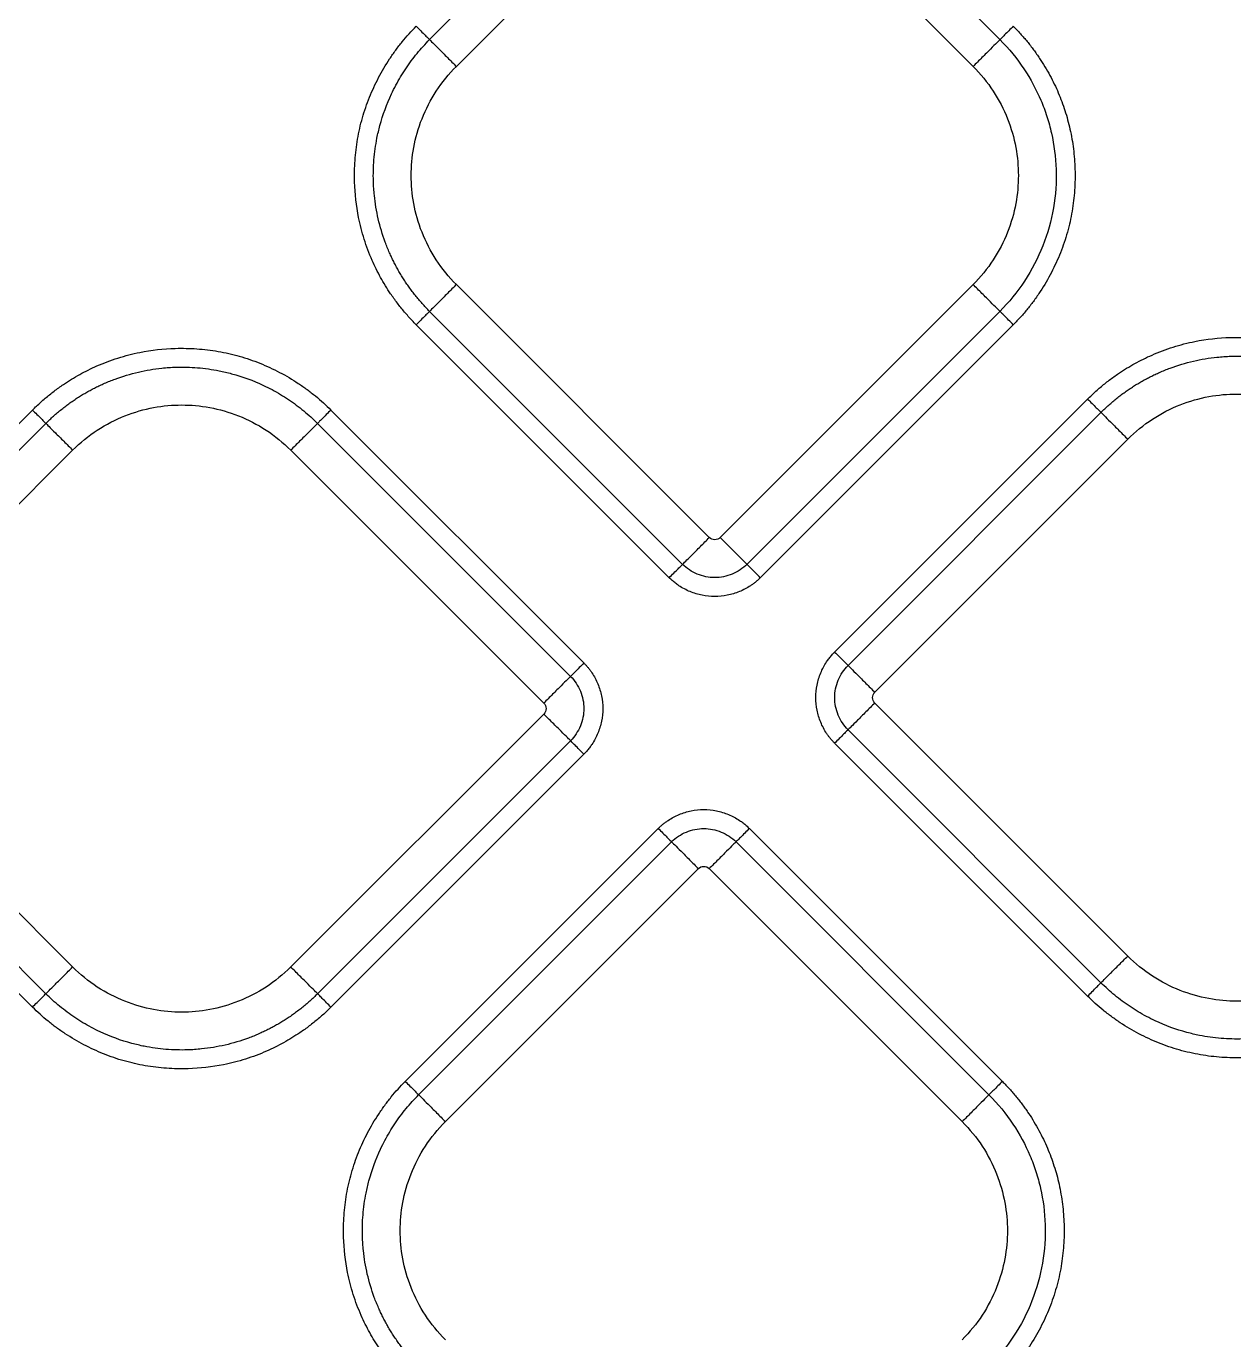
# Model space of a CAD drawing. Extents: x 0 to 84, y -21 to 126.
# Drawn here: x 39.184 to 42.328, y 39.023 to 42.443 of the extents above; entities that cross this region are included whole.
import ezdxf

# ---------------------------------------------------------------- set-up
doc = ezdxf.new("R2010")
doc.units = 0
doc.header["$MEASUREMENT"] = 0
doc.layers.add('1', color=4, linetype='Continuous')

# ---------------------------------------------------------------- blocks, each defined once
blk = doc.blocks.new('PRODIGY')
at = {"layer": '1', "color": 3, "linetype": 'Continuous', "lineweight": 25}
for p, q in [((40.2337, 42.4084), (40.8924, 43.0671)), ((41.0601, 43.0671), (41.7187, 42.4084)), ((40.3034, 42.3387), (40.9621, 42.9974)), ((40.9904, 42.9974), (41.649, 42.3387)), ((40.9621, 41.112), (40.3034, 41.7707)), ((41.649, 41.7707), (40.9904, 41.112)), ((40.8924, 41.0423), (40.2337, 41.701)), ((41.7187, 41.701), (41.0601, 41.0423)), ((40.8575, 41.0075), (40.1989, 41.6662)), ((41.7536, 41.6662), (41.0949, 41.0075)), ((41.2884, 40.814), (41.9471, 41.4727)), ((38.5411, 40.7855), (39.1997, 41.4441)), ((39.9768, 41.4441), (40.6355, 40.7855)), ((41.3233, 40.7791), (41.9819, 41.4378)), ((38.5759, 40.7506), (39.2346, 41.4093)), ((39.942, 41.4093), (40.6007, 40.7506)), ((41.393, 40.7094), (42.0516, 41.3681)), ((38.6456, 40.6809), (39.3043, 41.3396)), ((39.8723, 41.3396), (40.531, 40.6809)), ((42.0516, 40.0225), (41.393, 40.6812)), ((39.3043, 39.994), (38.6456, 40.6526)), ((40.531, 40.6526), (39.8723, 39.994)), ((41.9819, 39.9528), (41.3233, 40.6114)), ((39.2346, 39.9243), (38.5759, 40.5829)), ((40.6007, 40.5829), (39.942, 39.9243)), ((41.9471, 39.9179), (41.2884, 40.5766)), ((39.1997, 39.8894), (38.5411, 40.5481)), ((40.6355, 40.5481), (39.9768, 39.8894)), ((40.1703, 39.6959), (40.829, 40.3546)), ((41.0664, 40.3546), (41.7251, 39.6959)), ((40.2052, 39.6611), (40.8639, 40.3197)), ((41.0316, 40.3197), (41.6902, 39.6611)), ((40.2749, 39.5914), (40.9336, 40.25)), ((40.9618, 40.25), (41.6205, 39.5914))]:
    blk.add_line(p, q, dxfattribs=at)
for points, knots in [([(40.1989, 41.6662), (40.1954, 41.6697), (40.1884, 41.6768), (40.1782, 41.6878), (40.1684, 41.6991), (40.1589, 41.7106), (40.1497, 41.7224), (40.1408, 41.7345), (40.1256, 41.7563), (40.1056, 41.7889), (40.0822, 41.8362), (40.0625, 41.8885), (40.045, 41.9565), (40.0373, 42.0257), (40.0386, 42.0941), (40.0453, 42.1499), (40.0578, 42.205), (40.0763, 42.2586), (40.1001, 42.31), (40.124, 42.3504), (40.1453, 42.3811), (40.1622, 42.4029), (40.1799, 42.4237), (40.1925, 42.4368), (40.1989, 42.4433)], [0, 0, 0, 0, 0.017341, 0.034665, 0.051985, 0.069313, 0.086663, 0.104047, 0.121478, 0.179141, 0.236743, 0.304922, 0.372836, 0.480686, 0.54577, 0.610337, 0.67596, 0.741895, 0.807114, 0.872629, 0.904913, 0.936849, 0.968517, 1, 1, 1, 1]), ([(40.1989, 42.4433), (40.2028, 42.4393), (40.2069, 42.4352), (40.2149, 42.4272), (40.2187, 42.4234), (40.2252, 42.4169), (40.2279, 42.4142), (40.2319, 42.4103), (40.2331, 42.409), (40.2337, 42.4084)], [0, 0, 0, 0, 0.25, 0.25, 0.5, 0.5, 0.75, 0.75, 1, 1, 1, 1]), ([(41.7536, 42.4433), (41.7499, 42.4396), (41.7459, 42.4356), (41.7382, 42.4279), (41.7344, 42.4241), (41.7277, 42.4174), (41.7249, 42.4146), (41.7207, 42.4104), (41.7194, 42.4091), (41.7187, 42.4084)], [0, 0, 0, 0, 0.25, 0.25, 0.5, 0.5, 0.75, 0.75, 1, 1, 1, 1]), ([(41.7536, 42.4433), (41.7567, 42.4401), (41.7631, 42.4336), (41.7722, 42.4237), (41.7812, 42.4136), (41.7899, 42.4033), (41.7983, 42.3928), (41.8065, 42.382), (41.8144, 42.371), (41.8244, 42.3564), (41.8361, 42.3379), (41.853, 42.3083), (41.8714, 42.2705), (41.8888, 42.2237), (41.9021, 42.1748), (41.9109, 42.1239), (41.915, 42.0706), (41.914, 42.0165), (41.9075, 41.9615), (41.8953, 41.9068), (41.8771, 41.8533), (41.8535, 41.8016), (41.8295, 41.7607), (41.8081, 41.7296), (41.7909, 41.7073), (41.7729, 41.6861), (41.76, 41.6728), (41.7536, 41.6662)], [0, 0, 0, 0, 0.015653, 0.03129, 0.046922, 0.062557, 0.078206, 0.093877, 0.10958, 0.125325, 0.155378, 0.185662, 0.243925, 0.301095, 0.359088, 0.419952, 0.480645, 0.544392, 0.607866, 0.673169, 0.738587, 0.80425, 0.870202, 0.903106, 0.935649, 0.967918, 1, 1, 1, 1]), ([(40.2337, 41.701), (40.2304, 41.7043), (40.2239, 41.7109), (40.2146, 41.7212), (40.2055, 41.7315), (40.1969, 41.7421), (40.1885, 41.7528), (40.1806, 41.7636), (40.173, 41.7745), (40.1657, 41.7855), (40.1588, 41.7966), (40.1523, 41.8078), (40.1461, 41.819), (40.1403, 41.8304), (40.1347, 41.8419), (40.1271, 41.8586), (40.1138, 41.8914), (40.0989, 41.9411), (40.09, 41.9945), (40.0866, 42.046), (40.0878, 42.0961), (40.0946, 42.1446), (40.1082, 42.2025), (40.1251, 42.2487), (40.1457, 42.2899), (40.1581, 42.3118), (40.1715, 42.3329), (40.1858, 42.3532), (40.2009, 42.3726), (40.2168, 42.391), (40.2281, 42.4026), (40.2337, 42.4084)], [0, 0, 0, 0, 0.017777, 0.035429, 0.05295, 0.070334, 0.087578, 0.104677, 0.121626, 0.138421, 0.155059, 0.171536, 0.18785, 0.204007, 0.220236, 0.23663, 0.2744, 0.355233, 0.434067, 0.480754, 0.552371, 0.624938, 0.667358, 0.779414, 0.811539, 0.843523, 0.875325, 0.90691, 0.938239, 0.96928, 1, 1, 1, 1]), ([(40.2337, 42.4084), (40.235, 42.4071), (40.2377, 42.4044), (40.2461, 42.396), (40.2517, 42.3904), (40.265, 42.3771), (40.2726, 42.3695), (40.2881, 42.354), (40.296, 42.3461), (40.3034, 42.3387)], [0, 0, 0, 0, 0.25, 0.25, 0.5, 0.5, 0.75, 0.75, 1, 1, 1, 1]), ([(41.7187, 42.4084), (41.7174, 42.4071), (41.7147, 42.4044), (41.7064, 42.396), (41.7007, 42.3904), (41.6874, 42.3771), (41.6798, 42.3695), (41.6643, 42.354), (41.6564, 42.3461), (41.649, 42.3387)], [0, 0, 0, 0, 0.25, 0.25, 0.5, 0.5, 0.75, 0.75, 1, 1, 1, 1]), ([(41.7187, 42.4084), (41.7424, 42.3847), (41.7633, 42.3591), (41.7988, 42.3058), (41.8136, 42.2781), (41.8313, 42.2366), (41.8364, 42.2228), (41.8456, 42.1944), (41.8496, 42.1797), (41.8598, 42.1345), (41.864, 42.1027), (41.866, 42.0374), (41.8638, 42.0039), (41.8524, 41.937), (41.8431, 41.9037), (41.8179, 41.8395), (41.8019, 41.8086), (41.7641, 41.7512), (41.7424, 41.7247), (41.7187, 41.701)], [0, 0, 0, 0, 0.125, 0.125, 0.25, 0.25, 0.3125, 0.3125, 0.375, 0.375, 0.5, 0.5, 0.625, 0.625, 0.75, 0.75, 0.875, 0.875, 1, 1, 1, 1]), ([(40.3034, 41.7707), (40.2838, 41.7903), (40.2663, 41.812), (40.2362, 41.8579), (40.2238, 41.8822), (40.2042, 41.9316), (40.1971, 41.9568), (40.1879, 42.0065), (40.1858, 42.031), (40.1858, 42.0784), (40.1879, 42.1029), (40.1971, 42.1527), (40.2042, 42.1778), (40.2238, 42.2273), (40.2362, 42.2515), (40.2663, 42.2974), (40.2838, 42.3191), (40.3034, 42.3387)], [0, 0, 0, 0, 0.125, 0.125, 0.25, 0.25, 0.375, 0.375, 0.5, 0.5, 0.625, 0.625, 0.75, 0.75, 0.875, 0.875, 1, 1, 1, 1]), ([(41.649, 42.3387), (41.6686, 42.3191), (41.6862, 42.2974), (41.7162, 42.2515), (41.7287, 42.2273), (41.7482, 42.1778), (41.7554, 42.1527), (41.7646, 42.1029), (41.7667, 42.0784), (41.7667, 42.031), (41.7646, 42.0065), (41.7554, 41.9568), (41.7482, 41.9316), (41.7287, 41.8822), (41.7162, 41.8579), (41.6862, 41.812), (41.6686, 41.7903), (41.649, 41.7707)], [0, 0, 0, 0, 0.125, 0.125, 0.25, 0.25, 0.375, 0.375, 0.5, 0.5, 0.625, 0.625, 0.75, 0.75, 0.875, 0.875, 1, 1, 1, 1]), ([(40.3034, 41.7707), (40.296, 41.7633), (40.2881, 41.7555), (40.2726, 41.7399), (40.265, 41.7323), (40.2517, 41.719), (40.2461, 41.7134), (40.2377, 41.705), (40.235, 41.7023), (40.2337, 41.701)], [0, 0, 0, 0, 0.25, 0.25, 0.5, 0.5, 0.75, 0.75, 1, 1, 1, 1]), ([(41.7187, 41.701), (41.7174, 41.7023), (41.7147, 41.705), (41.7064, 41.7134), (41.7007, 41.719), (41.6874, 41.7323), (41.6798, 41.7399), (41.6643, 41.7555), (41.6564, 41.7633), (41.649, 41.7707)], [0, 0, 0, 0, 0.25, 0.25, 0.5, 0.5, 0.75, 0.75, 1, 1, 1, 1]), ([(40.2337, 41.701), (40.2331, 41.7004), (40.2319, 41.6992), (40.2279, 41.6952), (40.2252, 41.6925), (40.2187, 41.686), (40.2149, 41.6822), (40.2069, 41.6742), (40.2028, 41.6701), (40.1989, 41.6662)], [0, 0, 0, 0, 0.25, 0.25, 0.5, 0.5, 0.75, 0.75, 1, 1, 1, 1]), ([(41.7536, 41.6662), (41.7497, 41.6701), (41.7455, 41.6742), (41.7375, 41.6822), (41.7337, 41.686), (41.7272, 41.6925), (41.7245, 41.6952), (41.7206, 41.6992), (41.7193, 41.7004), (41.7187, 41.701)], [0, 0, 0, 0, 0.25, 0.25, 0.5, 0.5, 0.75, 0.75, 1, 1, 1, 1]), ([(41.9471, 41.4727), (41.9506, 41.4762), (41.9577, 41.4831), (41.9688, 41.4933), (41.98, 41.5031), (41.9915, 41.5126), (42.0033, 41.5218), (42.0154, 41.5307), (42.0372, 41.5459), (42.0698, 41.5659), (42.1172, 41.5893), (42.1694, 41.609), (42.2374, 41.6265), (42.3066, 41.6342), (42.375, 41.6329), (42.4308, 41.6262), (42.4859, 41.6137), (42.5395, 41.5952), (42.5909, 41.5714), (42.6314, 41.5475), (42.662, 41.5262), (42.6838, 41.5093), (42.7047, 41.4916), (42.7177, 41.479), (42.7242, 41.4727)], [0, 0, 0, 0, 0.0173412, 0.0346651, 0.0519847, 0.069313, 0.0866627, 0.1040468, 0.121478, 0.1791406, 0.2367426, 0.3049223, 0.3728359, 0.4806859, 0.5457701, 0.6103365, 0.6759598, 0.7418949, 0.807114, 0.8726293, 0.9049132, 0.9368491, 0.9685172, 1, 1, 1, 1]), ([(39.1997, 41.4441), (39.2033, 41.4476), (39.2104, 41.4546), (39.2214, 41.4648), (39.2327, 41.4746), (39.2442, 41.4841), (39.256, 41.4933), (39.2681, 41.5022), (39.2899, 41.5174), (39.3225, 41.5374), (39.3698, 41.5608), (39.422, 41.5805), (39.4901, 41.598), (39.5593, 41.6057), (39.6277, 41.6044), (39.6835, 41.5977), (39.7386, 41.5852), (39.7922, 41.5667), (39.8436, 41.5429), (39.884, 41.519), (39.9147, 41.4977), (39.9365, 41.4808), (39.9573, 41.4631), (39.9703, 41.4505), (39.9768, 41.4441)], [0, 0, 0, 0, 0.017341, 0.034665, 0.051985, 0.069313, 0.086663, 0.104047, 0.121478, 0.179141, 0.236743, 0.304922, 0.372836, 0.480686, 0.54577, 0.610337, 0.67596, 0.741895, 0.807114, 0.872629, 0.904913, 0.936849, 0.968517, 1, 1, 1, 1]), ([(39.2346, 41.4093), (39.2379, 41.4126), (39.2445, 41.4191), (39.2547, 41.4284), (39.2651, 41.4375), (39.2757, 41.4462), (39.2864, 41.4545), (39.2972, 41.4624), (39.3081, 41.47), (39.3191, 41.4773), (39.3302, 41.4842), (39.3414, 41.4907), (39.3526, 41.4969), (39.364, 41.5027), (39.3754, 41.5083), (39.3922, 41.516), (39.425, 41.5292), (39.4747, 41.5441), (39.5281, 41.553), (39.5796, 41.5565), (39.6297, 41.5552), (39.6782, 41.5484), (39.7361, 41.5348), (39.7823, 41.5179), (39.8235, 41.4973), (39.8454, 41.4849), (39.8665, 41.4715), (39.8868, 41.4572), (39.9061, 41.4421), (39.9246, 41.4262), (39.9362, 41.4149), (39.942, 41.4093)], [0, 0, 0, 0, 0.017777, 0.035429, 0.05295, 0.070334, 0.087578, 0.104677, 0.121626, 0.138421, 0.155059, 0.171536, 0.18785, 0.204007, 0.220236, 0.23663, 0.2744, 0.355233, 0.434068, 0.480754, 0.552371, 0.624938, 0.667358, 0.779414, 0.811539, 0.843523, 0.875326, 0.90691, 0.93824, 0.96928, 1, 1, 1, 1]), ([(41.9819, 41.4378), (41.9853, 41.4411), (41.9919, 41.4476), (42.0021, 41.4569), (42.0125, 41.466), (42.023, 41.4747), (42.0337, 41.483), (42.0445, 41.4909), (42.0554, 41.4985), (42.0665, 41.5058), (42.0776, 41.5127), (42.0887, 41.5192), (42.1, 41.5254), (42.1113, 41.5312), (42.1228, 41.5368), (42.1396, 41.5445), (42.1723, 41.5577), (42.222, 41.5726), (42.2754, 41.5815), (42.327, 41.585), (42.377, 41.5837), (42.4255, 41.5769), (42.4834, 41.5633), (42.5296, 41.5464), (42.5709, 41.5258), (42.5927, 41.5134), (42.6138, 41.5), (42.6341, 41.4857), (42.6535, 41.4706), (42.672, 41.4547), (42.6836, 41.4434), (42.6893, 41.4378)], [0, 0, 0, 0, 0.017777, 0.035429, 0.05295, 0.070335, 0.087579, 0.104678, 0.121626, 0.138422, 0.15506, 0.171537, 0.18785, 0.204007, 0.220236, 0.23663, 0.2744, 0.355233, 0.434067, 0.480754, 0.552371, 0.624938, 0.667358, 0.779414, 0.811539, 0.843523, 0.875326, 0.90691, 0.93824, 0.96928, 1, 1, 1, 1]), ([(42.0516, 41.3681), (42.0712, 41.3877), (42.0929, 41.4053), (42.1388, 41.4353), (42.1631, 41.4477), (42.2125, 41.4673), (42.2377, 41.4744), (42.2874, 41.4836), (42.312, 41.4857), (42.3593, 41.4857), (42.3839, 41.4836), (42.4336, 41.4744), (42.4588, 41.4673), (42.5082, 41.4477), (42.5325, 41.4353), (42.5784, 41.4053), (42.6, 41.3877), (42.6196, 41.3681)], [0, 0, 0, 0, 0.125, 0.125, 0.25, 0.25, 0.375, 0.375, 0.5, 0.5, 0.625, 0.625, 0.75, 0.75, 0.875, 0.875, 1, 1, 1, 1]), ([(39.3043, 41.3396), (39.3239, 41.3592), (39.3456, 41.3767), (39.3915, 41.4068), (39.4157, 41.4192), (39.4652, 41.4388), (39.4903, 41.4459), (39.5401, 41.4551), (39.5646, 41.4572), (39.612, 41.4572), (39.6365, 41.4551), (39.6862, 41.4459), (39.7114, 41.4388), (39.7608, 41.4192), (39.7851, 41.4068), (39.831, 41.3767), (39.8527, 41.3592), (39.8723, 41.3396)], [0, 0, 0, 0, 0.125, 0.125, 0.25, 0.25, 0.375, 0.375, 0.5, 0.5, 0.625, 0.625, 0.75, 0.75, 0.875, 0.875, 1, 1, 1, 1]), ([(41.9471, 41.4727), (41.9508, 41.469), (41.9547, 41.465), (41.9625, 41.4573), (41.9663, 41.4535), (41.9729, 41.4468), (41.9757, 41.444), (41.9799, 41.4398), (41.9813, 41.4385), (41.9819, 41.4378)], [0, 0, 0, 0, 0.25, 0.25, 0.5, 0.5, 0.75, 0.75, 1, 1, 1, 1]), ([(39.1997, 41.4441), (39.2034, 41.4405), (39.2074, 41.4365), (39.2151, 41.4288), (39.2189, 41.425), (39.2256, 41.4183), (39.2284, 41.4155), (39.2326, 41.4113), (39.2339, 41.41), (39.2346, 41.4093)], [0, 0, 0, 0, 0.25, 0.25, 0.5, 0.5, 0.75, 0.75, 1, 1, 1, 1]), ([(39.9768, 41.4441), (39.9729, 41.4402), (39.9688, 41.4361), (39.9608, 41.4281), (39.957, 41.4243), (39.9505, 41.4178), (39.9478, 41.4151), (39.9438, 41.4112), (39.9426, 41.4099), (39.942, 41.4093)], [0, 0, 0, 0, 0.25, 0.25, 0.5, 0.5, 0.75, 0.75, 1, 1, 1, 1]), ([(41.9819, 41.4378), (41.9832, 41.4365), (41.9859, 41.4338), (41.9943, 41.4254), (42, 41.4198), (42.0133, 41.4065), (42.0209, 41.3989), (42.0364, 41.3834), (42.0443, 41.3755), (42.0516, 41.3681)], [0, 0, 0, 0, 0.25, 0.25, 0.5, 0.5, 0.75, 0.75, 1, 1, 1, 1]), ([(39.2346, 41.4093), (39.2359, 41.408), (39.2386, 41.4053), (39.247, 41.3969), (39.2526, 41.3913), (39.2659, 41.378), (39.2735, 41.3704), (39.289, 41.3549), (39.2969, 41.347), (39.3043, 41.3396)], [0, 0, 0, 0, 0.25, 0.25, 0.5, 0.5, 0.75, 0.75, 1, 1, 1, 1]), ([(39.942, 41.4093), (39.9407, 41.408), (39.938, 41.4053), (39.9296, 41.3969), (39.924, 41.3913), (39.9107, 41.378), (39.9031, 41.3704), (39.8875, 41.3549), (39.8797, 41.347), (39.8723, 41.3396)], [0, 0, 0, 0, 0.25, 0.25, 0.5, 0.5, 0.75, 0.75, 1, 1, 1, 1]), ([(40.8924, 41.0423), (40.8937, 41.0436), (40.8964, 41.0464), (40.9047, 41.0547), (40.9104, 41.0604), (40.9237, 41.0737), (40.9313, 41.0813), (40.9468, 41.0968), (40.9547, 41.1047), (40.9621, 41.112)], [0, 0, 0, 0, 0.25, 0.25, 0.5, 0.5, 0.75, 0.75, 1, 1, 1, 1]), ([(41.0601, 41.0423), (41.0588, 41.0436), (41.0561, 41.0463), (41.0477, 41.0547), (41.0421, 41.0603), (41.0288, 41.0736), (41.0212, 41.0812), (41.0057, 41.0967), (40.9978, 41.1046), (40.9904, 41.112)], [0, 0, 0, 0, 0.25, 0.25, 0.5, 0.5, 0.75, 0.75, 1, 1, 1, 1]), ([(40.8575, 41.0075), (40.8614, 41.0114), (40.8656, 41.0156), (40.8735, 41.0235), (40.8774, 41.0274), (40.8839, 41.0339), (40.8866, 41.0366), (40.8905, 41.0405), (40.8918, 41.0417), (40.8924, 41.0423)], [0, 0, 0, 0, 0.25, 0.25, 0.5, 0.5, 0.75, 0.75, 1, 1, 1, 1]), ([(41.0601, 41.0423), (41.0492, 41.0315), (41.036, 41.0227), (41.0071, 41.0108), (40.9916, 41.0076), (40.9609, 41.0076), (40.9453, 41.0108), (40.9164, 41.0227), (40.9032, 41.0315), (40.8924, 41.0423)], [0, 0, 0, 0, 0.25, 0.25, 0.5, 0.5, 0.75, 0.75, 1, 1, 1, 1]), ([(41.0949, 41.0075), (41.0867, 41.0158), (41.0784, 41.024), (41.0658, 41.0366), (41.0614, 41.041), (41.0601, 41.0423)], [0, 0, 0, 0, 0.5, 0.5, 1, 1, 1, 1]), ([(41.0949, 41.0075), (41.093, 41.0056), (41.089, 41.0018), (41.0828, 40.9964), (41.0763, 40.9913), (41.0672, 40.985), (41.0554, 40.978), (41.0405, 40.971), (41.025, 40.9654), (41.0037, 40.96), (40.9762, 40.9572), (40.9487, 40.96), (40.9274, 40.9654), (40.9119, 40.971), (40.897, 40.978), (40.8844, 40.9855), (40.874, 40.993), (40.8654, 40.9999), (40.8601, 41.005), (40.8575, 41.0075)], [0, 0, 0, 0, 0.031198, 0.062422, 0.093752, 0.125266, 0.187622, 0.250173, 0.31267, 0.375042, 0.499989, 0.624937, 0.687308, 0.749825, 0.812368, 0.874743, 0.916727, 0.958417, 1, 1, 1, 1]), ([(41.2884, 40.5766), (41.2865, 40.5785), (41.2827, 40.5825), (41.2773, 40.5887), (41.2723, 40.5952), (41.266, 40.6043), (41.2589, 40.6161), (41.2519, 40.631), (41.2463, 40.6465), (41.2409, 40.6678), (41.2381, 40.6953), (41.2409, 40.7228), (41.2463, 40.7441), (41.2519, 40.7596), (41.2589, 40.7745), (41.2664, 40.7871), (41.2739, 40.7976), (41.2808, 40.8061), (41.2859, 40.8114), (41.2884, 40.814)], [0, 0, 0, 0, 0.031198, 0.062422, 0.093752, 0.125266, 0.187622, 0.250173, 0.31267, 0.375042, 0.499989, 0.624937, 0.687308, 0.749825, 0.812368, 0.874743, 0.916727, 0.958417, 1, 1, 1, 1]), ([(41.2884, 40.814), (41.2924, 40.8101), (41.2965, 40.8059), (41.3045, 40.798), (41.3083, 40.7941), (41.3148, 40.7876), (41.3175, 40.7849), (41.3214, 40.781), (41.3227, 40.7797), (41.3233, 40.7791)], [0, 0, 0, 0, 0.25, 0.25, 0.5, 0.5, 0.75, 0.75, 1, 1, 1, 1]), ([(40.6355, 40.7855), (40.6272, 40.7772), (40.619, 40.769), (40.6064, 40.7564), (40.602, 40.752), (40.6007, 40.7506)], [0, 0, 0, 0, 0.5, 0.5, 1, 1, 1, 1]), ([(40.6355, 40.7855), (40.6374, 40.7835), (40.6412, 40.7796), (40.6466, 40.7733), (40.6517, 40.7668), (40.658, 40.7578), (40.665, 40.746), (40.672, 40.7311), (40.6776, 40.7156), (40.683, 40.6943), (40.6858, 40.6668), (40.683, 40.6393), (40.6776, 40.618), (40.672, 40.6025), (40.665, 40.5876), (40.6575, 40.575), (40.65, 40.5645), (40.6431, 40.556), (40.638, 40.5507), (40.6355, 40.5481)], [0, 0, 0, 0, 0.031198, 0.062422, 0.093752, 0.125266, 0.187622, 0.250173, 0.31267, 0.375042, 0.499989, 0.624937, 0.687308, 0.749825, 0.812368, 0.874743, 0.916727, 0.958417, 1, 1, 1, 1]), ([(41.3233, 40.6114), (41.3124, 40.6223), (41.3036, 40.6355), (41.2917, 40.6644), (41.2885, 40.6799), (41.2885, 40.7106), (41.2917, 40.7262), (41.3036, 40.7551), (41.3124, 40.7683), (41.3233, 40.7791)], [0, 0, 0, 0, 0.25, 0.25, 0.5, 0.5, 0.75, 0.75, 1, 1, 1, 1]), ([(41.3233, 40.7791), (41.3246, 40.7778), (41.3273, 40.7751), (41.3356, 40.7668), (41.3413, 40.7611), (41.3546, 40.7478), (41.3622, 40.7402), (41.3777, 40.7247), (41.3856, 40.7168), (41.393, 40.7094)], [0, 0, 0, 0, 0.25, 0.25, 0.5, 0.5, 0.75, 0.75, 1, 1, 1, 1]), ([(40.6007, 40.7506), (40.5994, 40.7493), (40.5967, 40.7466), (40.5883, 40.7383), (40.5827, 40.7327), (40.5694, 40.7194), (40.5618, 40.7118), (40.5463, 40.6962), (40.5384, 40.6883), (40.531, 40.6809)], [0, 0, 0, 0, 0.25, 0.25, 0.5, 0.5, 0.75, 0.75, 1, 1, 1, 1]), ([(40.6007, 40.7506), (40.6115, 40.7398), (40.6203, 40.7266), (40.6322, 40.6977), (40.6354, 40.6821), (40.6354, 40.6514), (40.6322, 40.6359), (40.6203, 40.607), (40.6115, 40.5938), (40.6007, 40.5829)], [0, 0, 0, 0, 0.25, 0.25, 0.5, 0.5, 0.75, 0.75, 1, 1, 1, 1]), ([(41.393, 40.6812), (41.3856, 40.6738), (41.3777, 40.6659), (41.3622, 40.6504), (41.3546, 40.6428), (41.3413, 40.6295), (41.3356, 40.6238), (41.3273, 40.6155), (41.3246, 40.6128), (41.3233, 40.6114)], [0, 0, 0, 0, 0.25, 0.25, 0.5, 0.5, 0.75, 0.75, 1, 1, 1, 1]), ([(40.6007, 40.5829), (40.5994, 40.5843), (40.5966, 40.587), (40.5883, 40.5953), (40.5826, 40.601), (40.5693, 40.6143), (40.5617, 40.6219), (40.5462, 40.6374), (40.5383, 40.6453), (40.531, 40.6526)], [0, 0, 0, 0, 0.25, 0.25, 0.5, 0.5, 0.75, 0.75, 1, 1, 1, 1]), ([(41.3233, 40.6114), (41.3227, 40.6108), (41.3214, 40.6096), (41.3175, 40.6057), (41.3148, 40.603), (41.3083, 40.5964), (41.3045, 40.5926), (41.2965, 40.5846), (41.2924, 40.5805), (41.2884, 40.5766)], [0, 0, 0, 0, 0.25, 0.25, 0.5, 0.5, 0.75, 0.75, 1, 1, 1, 1]), ([(40.6355, 40.5481), (40.6316, 40.552), (40.6274, 40.5561), (40.6195, 40.5641), (40.6156, 40.5679), (40.6091, 40.5745), (40.6064, 40.5772), (40.6025, 40.5811), (40.6013, 40.5823), (40.6007, 40.5829)], [0, 0, 0, 0, 0.25, 0.25, 0.5, 0.5, 0.75, 0.75, 1, 1, 1, 1]), ([(40.829, 40.3546), (40.831, 40.3565), (40.8349, 40.3603), (40.8412, 40.3657), (40.8477, 40.3707), (40.8567, 40.377), (40.8685, 40.3841), (40.8834, 40.3911), (40.8989, 40.3967), (40.9202, 40.4021), (40.9477, 40.4049), (40.9752, 40.4021), (40.9965, 40.3967), (41.012, 40.3911), (41.0269, 40.3841), (41.0395, 40.3766), (41.05, 40.3691), (41.0585, 40.3622), (41.0638, 40.3571), (41.0664, 40.3546)], [0, 0, 0, 0, 0.0311978, 0.062422, 0.0937518, 0.1252655, 0.1876219, 0.2501726, 0.3126696, 0.3750423, 0.4999886, 0.6249367, 0.6873081, 0.7498252, 0.8123684, 0.8747429, 0.9167266, 0.9584166, 1, 1, 1, 1]), ([(40.829, 40.3546), (40.8373, 40.3463), (40.8455, 40.3381), (40.8581, 40.3255), (40.8625, 40.3211), (40.8639, 40.3197)], [0, 0, 0, 0, 0.5, 0.5, 1, 1, 1, 1]), ([(40.8639, 40.3197), (40.8747, 40.3306), (40.8879, 40.3394), (40.9168, 40.3513), (40.9324, 40.3545), (40.9631, 40.3545), (40.9786, 40.3513), (41.0075, 40.3394), (41.0207, 40.3306), (41.0316, 40.3197)], [0, 0, 0, 0, 0.25, 0.25, 0.5, 0.5, 0.75, 0.75, 1, 1, 1, 1]), ([(41.0664, 40.3546), (41.0625, 40.3506), (41.0584, 40.3465), (41.0504, 40.3385), (41.0466, 40.3347), (41.04, 40.3282), (41.0373, 40.3255), (41.0334, 40.3216), (41.0322, 40.3203), (41.0316, 40.3197)], [0, 0, 0, 0, 0.25, 0.25, 0.5, 0.5, 0.75, 0.75, 1, 1, 1, 1]), ([(40.8639, 40.3197), (40.8652, 40.3184), (40.8679, 40.3157), (40.8762, 40.3074), (40.8818, 40.3018), (40.8951, 40.2885), (40.9027, 40.2809), (40.9183, 40.2653), (40.9262, 40.2574), (40.9336, 40.25)], [0, 0, 0, 0, 0.25, 0.25, 0.5, 0.5, 0.75, 0.75, 1, 1, 1, 1]), ([(41.0316, 40.3197), (41.0302, 40.3184), (41.0275, 40.3157), (41.0192, 40.3074), (41.0135, 40.3017), (41.0002, 40.2884), (40.9926, 40.2808), (40.9771, 40.2653), (40.9692, 40.2574), (40.9618, 40.25)], [0, 0, 0, 0, 0.25, 0.25, 0.5, 0.5, 0.75, 0.75, 1, 1, 1, 1]), ([(41.9819, 39.9528), (41.9832, 39.9541), (41.9859, 39.9568), (41.9943, 39.9652), (42, 39.9708), (42.0133, 39.9841), (42.0209, 39.9917), (42.0364, 40.0072), (42.0443, 40.0151), (42.0516, 40.0225)], [0, 0, 0, 0, 0.25, 0.25, 0.5, 0.5, 0.75, 0.75, 1, 1, 1, 1]), ([(42.6196, 40.0225), (42.6, 40.0029), (42.5784, 39.9853), (42.5325, 39.9553), (42.5082, 39.9428), (42.4588, 39.9233), (42.4336, 39.9162), (42.3839, 39.907), (42.3593, 39.9048), (42.312, 39.9048), (42.2874, 39.907), (42.2377, 39.9162), (42.2125, 39.9233), (42.1631, 39.9428), (42.1388, 39.9553), (42.0929, 39.9853), (42.0712, 40.0029), (42.0516, 40.0225)], [0, 0, 0, 0, 0.125, 0.125, 0.25, 0.25, 0.375, 0.375, 0.5, 0.5, 0.625, 0.625, 0.75, 0.75, 0.875, 0.875, 1, 1, 1, 1]), ([(39.2346, 39.9243), (39.2359, 39.9256), (39.2386, 39.9283), (39.247, 39.9366), (39.2526, 39.9423), (39.2659, 39.9556), (39.2735, 39.9632), (39.289, 39.9787), (39.2969, 39.9866), (39.3043, 39.994)], [0, 0, 0, 0, 0.25, 0.25, 0.5, 0.5, 0.75, 0.75, 1, 1, 1, 1]), ([(39.8723, 39.994), (39.8527, 39.9744), (39.831, 39.9568), (39.7851, 39.9268), (39.7608, 39.9143), (39.7114, 39.8948), (39.6862, 39.8877), (39.6365, 39.8784), (39.612, 39.8763), (39.5646, 39.8763), (39.5401, 39.8784), (39.4903, 39.8877), (39.4652, 39.8948), (39.4157, 39.9143), (39.3915, 39.9268), (39.3456, 39.9568), (39.3239, 39.9744), (39.3043, 39.994)], [0, 0, 0, 0, 0.125, 0.125, 0.25, 0.25, 0.375, 0.375, 0.5, 0.5, 0.625, 0.625, 0.75, 0.75, 0.875, 0.875, 1, 1, 1, 1]), ([(39.942, 39.9243), (39.9407, 39.9256), (39.938, 39.9283), (39.9296, 39.9366), (39.924, 39.9423), (39.9107, 39.9556), (39.9031, 39.9632), (39.8875, 39.9787), (39.8797, 39.9866), (39.8723, 39.994)], [0, 0, 0, 0, 0.25, 0.25, 0.5, 0.5, 0.75, 0.75, 1, 1, 1, 1]), ([(41.9471, 39.9179), (41.951, 39.9218), (41.9551, 39.926), (41.9631, 39.934), (41.9669, 39.9378), (41.9735, 39.9443), (41.9762, 39.947), (41.9801, 39.9509), (41.9813, 39.9522), (41.9819, 39.9528)], [0, 0, 0, 0, 0.25, 0.25, 0.5, 0.5, 0.75, 0.75, 1, 1, 1, 1]), ([(42.6893, 39.9528), (42.686, 39.9495), (42.6794, 39.943), (42.6692, 39.9336), (42.6588, 39.9246), (42.6483, 39.9159), (42.6376, 39.9076), (42.6268, 39.8996), (42.6158, 39.892), (42.6048, 39.8848), (42.5937, 39.8779), (42.5825, 39.8714), (42.5713, 39.8652), (42.56, 39.8593), (42.5485, 39.8538), (42.5317, 39.8461), (42.4989, 39.8329), (42.4493, 39.818), (42.3958, 39.8091), (42.3443, 39.8056), (42.2942, 39.8069), (42.2457, 39.8137), (42.1878, 39.8272), (42.1417, 39.8441), (42.1004, 39.8648), (42.0785, 39.8772), (42.0574, 39.8905), (42.0372, 39.9048), (42.0178, 39.92), (41.9993, 39.9359), (41.9877, 39.9472), (41.9819, 39.9528)], [0, 0, 0, 0, 0.017777, 0.035429, 0.05295, 0.070334, 0.087578, 0.104677, 0.121626, 0.138421, 0.155059, 0.171536, 0.18785, 0.204007, 0.220236, 0.23663, 0.2744, 0.355233, 0.434067, 0.480754, 0.552371, 0.624938, 0.667358, 0.779414, 0.811539, 0.843523, 0.875325, 0.90691, 0.93824, 0.96928, 1, 1, 1, 1]), ([(39.1997, 39.8894), (39.2037, 39.8933), (39.2078, 39.8975), (39.2158, 39.9055), (39.2196, 39.9093), (39.2261, 39.9158), (39.2288, 39.9185), (39.2327, 39.9224), (39.234, 39.9237), (39.2346, 39.9243)], [0, 0, 0, 0, 0.25, 0.25, 0.5, 0.5, 0.75, 0.75, 1, 1, 1, 1]), ([(39.942, 39.9243), (39.9387, 39.921), (39.9321, 39.9145), (39.9218, 39.9051), (39.9115, 39.8961), (39.9009, 39.8874), (39.8902, 39.8791), (39.8794, 39.8711), (39.8685, 39.8635), (39.8575, 39.8563), (39.8464, 39.8494), (39.8352, 39.8429), (39.824, 39.8367), (39.8126, 39.8308), (39.8011, 39.8253), (39.7844, 39.8176), (39.7516, 39.8044), (39.7019, 39.7895), (39.6485, 39.7806), (39.597, 39.7771), (39.5469, 39.7784), (39.4984, 39.7852), (39.4405, 39.7987), (39.3943, 39.8156), (39.3531, 39.8363), (39.3312, 39.8487), (39.3101, 39.862), (39.2898, 39.8763), (39.2704, 39.8915), (39.252, 39.9074), (39.2404, 39.9187), (39.2346, 39.9243)], [0, 0, 0, 0, 0.017778, 0.03543, 0.052951, 0.070336, 0.08758, 0.104678, 0.121627, 0.138422, 0.15506, 0.171537, 0.187851, 0.204008, 0.220236, 0.23663, 0.2744, 0.355233, 0.434068, 0.480754, 0.552372, 0.624938, 0.667358, 0.779414, 0.811539, 0.843523, 0.875326, 0.90691, 0.93824, 0.96928, 1, 1, 1, 1]), ([(39.9768, 39.8894), (39.9732, 39.8931), (39.9692, 39.8971), (39.9615, 39.9048), (39.9577, 39.9086), (39.951, 39.9153), (39.9482, 39.9181), (39.944, 39.9223), (39.9426, 39.9236), (39.942, 39.9243)], [0, 0, 0, 0, 0.25, 0.25, 0.5, 0.5, 0.75, 0.75, 1, 1, 1, 1]), ([(42.7242, 39.9179), (42.7206, 39.9144), (42.7135, 39.9074), (42.7025, 39.8973), (42.6913, 39.8875), (42.6797, 39.878), (42.6679, 39.8688), (42.6558, 39.8599), (42.634, 39.8447), (42.6015, 39.8247), (42.5541, 39.8013), (42.5019, 39.7816), (42.4338, 39.7641), (42.3646, 39.7564), (42.2963, 39.7577), (42.2404, 39.7644), (42.1853, 39.7769), (42.1317, 39.7954), (42.0803, 39.8192), (42.0399, 39.8431), (42.0093, 39.8644), (41.9875, 39.8812), (41.9666, 39.899), (41.9536, 39.9116), (41.9471, 39.9179)], [0, 0, 0, 0, 0.017341, 0.034665, 0.051985, 0.069313, 0.086663, 0.104047, 0.121478, 0.179141, 0.236743, 0.304922, 0.372836, 0.480686, 0.54577, 0.610337, 0.67596, 0.741895, 0.807114, 0.872629, 0.904913, 0.936849, 0.968517, 1, 1, 1, 1]), ([(39.9768, 39.8894), (39.9733, 39.8859), (39.9662, 39.8789), (39.9552, 39.8688), (39.9439, 39.859), (39.9324, 39.8495), (39.9206, 39.8403), (39.9085, 39.8314), (39.8867, 39.8162), (39.8541, 39.7962), (39.8068, 39.7728), (39.7546, 39.7531), (39.6865, 39.7356), (39.6173, 39.7279), (39.5489, 39.7292), (39.4931, 39.7359), (39.438, 39.7484), (39.3844, 39.7669), (39.333, 39.7907), (39.2926, 39.8146), (39.2619, 39.8359), (39.2401, 39.8527), (39.2193, 39.8705), (39.2062, 39.8831), (39.1997, 39.8894)], [0, 0, 0, 0, 0.017341, 0.034665, 0.051985, 0.069313, 0.086663, 0.104047, 0.121478, 0.179141, 0.236743, 0.304922, 0.372836, 0.480686, 0.54577, 0.610337, 0.67596, 0.741895, 0.807114, 0.872629, 0.904913, 0.936849, 0.968517, 1, 1, 1, 1]), ([(40.1703, 38.9188), (40.1669, 38.9224), (40.1599, 38.9295), (40.1497, 38.9405), (40.1399, 38.9517), (40.1304, 38.9633), (40.1212, 38.9751), (40.1123, 38.9872), (40.0971, 39.009), (40.0771, 39.0415), (40.0537, 39.0889), (40.034, 39.1411), (40.0165, 39.2092), (40.0088, 39.2784), (40.0101, 39.3467), (40.0168, 39.4026), (40.0293, 39.4577), (40.0478, 39.5113), (40.0716, 39.5627), (40.0955, 39.6031), (40.1168, 39.6337), (40.1337, 39.6555), (40.1514, 39.6764), (40.164, 39.6894), (40.1703, 39.6959)], [0, 0, 0, 0, 0.017341, 0.034665, 0.051985, 0.069313, 0.086663, 0.104047, 0.121478, 0.179141, 0.236743, 0.304922, 0.372836, 0.480686, 0.54577, 0.610337, 0.67596, 0.741895, 0.807114, 0.872629, 0.904913, 0.936849, 0.968517, 1, 1, 1, 1]), ([(40.1703, 39.6959), (40.1743, 39.692), (40.1784, 39.6879), (40.1864, 39.6799), (40.1902, 39.6761), (40.1967, 39.6695), (40.1994, 39.6668), (40.2033, 39.6629), (40.2046, 39.6617), (40.2052, 39.6611)], [0, 0, 0, 0, 0.25, 0.25, 0.5, 0.5, 0.75, 0.75, 1, 1, 1, 1]), ([(41.7251, 39.6959), (41.7214, 39.6922), (41.7174, 39.6883), (41.7097, 39.6805), (41.7059, 39.6767), (41.6992, 39.6701), (41.6964, 39.6673), (41.6922, 39.6631), (41.6909, 39.6617), (41.6902, 39.6611)], [0, 0, 0, 0, 0.25, 0.25, 0.5, 0.5, 0.75, 0.75, 1, 1, 1, 1]), ([(41.7251, 39.6959), (41.7282, 39.6927), (41.7346, 39.6863), (41.7437, 39.6764), (41.7527, 39.6663), (41.7613, 39.656), (41.7698, 39.6454), (41.778, 39.6347), (41.7859, 39.6237), (41.7959, 39.6091), (41.8076, 39.5906), (41.8245, 39.5609), (41.8429, 39.5232), (41.8603, 39.4764), (41.8736, 39.4275), (41.8824, 39.3765), (41.8865, 39.3233), (41.8855, 39.2692), (41.879, 39.2141), (41.8668, 39.1595), (41.8486, 39.1059), (41.825, 39.0543), (41.801, 39.0134), (41.7796, 38.9823), (41.7624, 38.96), (41.7444, 38.9387), (41.7315, 38.9254), (41.7251, 38.9188)], [0, 0, 0, 0, 0.015653, 0.03129, 0.046922, 0.062557, 0.078206, 0.093877, 0.10958, 0.125325, 0.155378, 0.185662, 0.243925, 0.301095, 0.359088, 0.419952, 0.480645, 0.544392, 0.607866, 0.673169, 0.738587, 0.80425, 0.870202, 0.903106, 0.935649, 0.967918, 1, 1, 1, 1]), ([(40.2052, 38.9537), (40.2019, 38.957), (40.1954, 38.9636), (40.1861, 38.9738), (40.177, 38.9842), (40.1683, 38.9947), (40.16, 39.0054), (40.1521, 39.0162), (40.1445, 39.0272), (40.1372, 39.0382), (40.1303, 39.0493), (40.1238, 39.0605), (40.1176, 39.0717), (40.1118, 39.083), (40.1062, 39.0945), (40.0985, 39.1113), (40.0853, 39.1441), (40.0704, 39.1937), (40.0615, 39.2472), (40.058, 39.2987), (40.0593, 39.3488), (40.0661, 39.3973), (40.0797, 39.4552), (40.0966, 39.5013), (40.1172, 39.5426), (40.1296, 39.5645), (40.143, 39.5856), (40.1573, 39.6058), (40.1724, 39.6252), (40.1883, 39.6437), (40.1996, 39.6553), (40.2052, 39.6611)], [0, 0, 0, 0, 0.017778, 0.035429, 0.05295, 0.070335, 0.087579, 0.104678, 0.121627, 0.138422, 0.15506, 0.171537, 0.187851, 0.204007, 0.220236, 0.23663, 0.2744, 0.355233, 0.434067, 0.480754, 0.552371, 0.624938, 0.667358, 0.779414, 0.811539, 0.843523, 0.875325, 0.90691, 0.93824, 0.96928, 1, 1, 1, 1]), ([(40.2052, 39.6611), (40.2065, 39.6598), (40.2092, 39.6571), (40.2176, 39.6487), (40.2232, 39.643), (40.2365, 39.6297), (40.2441, 39.6221), (40.2596, 39.6066), (40.2675, 39.5987), (40.2749, 39.5914)], [0, 0, 0, 0, 0.25, 0.25, 0.5, 0.5, 0.75, 0.75, 1, 1, 1, 1]), ([(41.6902, 39.6611), (41.6889, 39.6598), (41.6862, 39.6571), (41.6778, 39.6487), (41.6722, 39.643), (41.6589, 39.6297), (41.6513, 39.6221), (41.6358, 39.6066), (41.6279, 39.5987), (41.6205, 39.5914)], [0, 0, 0, 0, 0.25, 0.25, 0.5, 0.5, 0.75, 0.75, 1, 1, 1, 1]), ([(41.6902, 39.6611), (41.7139, 39.6374), (41.7348, 39.6117), (41.7703, 39.5584), (41.7851, 39.5308), (41.8027, 39.4892), (41.8079, 39.4755), (41.8171, 39.4471), (41.8211, 39.4324), (41.8313, 39.3871), (41.8355, 39.3554), (41.8375, 39.2901), (41.8353, 39.2565), (41.8239, 39.1897), (41.8146, 39.1564), (41.7894, 39.0922), (41.7734, 39.0613), (41.7356, 39.0039), (41.7139, 38.9774), (41.6902, 38.9537)], [0, 0, 0, 0, 0.125, 0.125, 0.25, 0.25, 0.3125, 0.3125, 0.375, 0.375, 0.5, 0.5, 0.625, 0.625, 0.75, 0.75, 0.875, 0.875, 1, 1, 1, 1]), ([(40.2749, 39.0234), (40.2553, 39.043), (40.2377, 39.0646), (40.2077, 39.1106), (40.1953, 39.1348), (40.1757, 39.1842), (40.1686, 39.2094), (40.1594, 39.2591), (40.1573, 39.2837), (40.1573, 39.331), (40.1594, 39.3556), (40.1686, 39.4053), (40.1757, 39.4305), (40.1953, 39.4799), (40.2077, 39.5042), (40.2377, 39.5501), (40.2553, 39.5718), (40.2749, 39.5914)], [0, 0, 0, 0, 0.125, 0.125, 0.25, 0.25, 0.375, 0.375, 0.5, 0.5, 0.625, 0.625, 0.75, 0.75, 0.875, 0.875, 1, 1, 1, 1]), ([(41.6205, 39.5914), (41.6401, 39.5718), (41.6577, 39.5501), (41.6877, 39.5042), (41.7002, 39.4799), (41.7197, 39.4305), (41.7268, 39.4053), (41.736, 39.3556), (41.7382, 39.331), (41.7382, 39.2837), (41.736, 39.2591), (41.7268, 39.2094), (41.7197, 39.1842), (41.7002, 39.1348), (41.6877, 39.1106), (41.6577, 39.0646), (41.6401, 39.043), (41.6205, 39.0234)], [0, 0, 0, 0, 0.125, 0.125, 0.25, 0.25, 0.375, 0.375, 0.5, 0.5, 0.625, 0.625, 0.75, 0.75, 0.875, 0.875, 1, 1, 1, 1])]:
    blk.add_open_spline(points, degree=3, knots=knots, dxfattribs=at)
for points in [[(40.9904, 41.112), (40.9867, 41.1083), (40.9762, 41.104), (40.9658, 41.1083), (40.9621, 41.112)], [(41.393, 40.6812), (41.3893, 40.6849), (41.385, 40.6953), (41.3893, 40.7057), (41.393, 40.7094)], [(40.531, 40.6809), (40.5347, 40.6772), (40.539, 40.6668), (40.5347, 40.6564), (40.531, 40.6526)], [(40.9336, 40.25), (40.9373, 40.2537), (40.9477, 40.258), (40.9581, 40.2537), (40.9618, 40.25)]]:
    blk.add_open_spline(points, degree=3, dxfattribs=at)

msp = doc.modelspace()

# ---------------------------------------------------------------- block references
at = {"layer": '1'}
msp.add_blockref('PRODIGY', (0, 0), dxfattribs=at)

doc.saveas('drawing.dxf')
